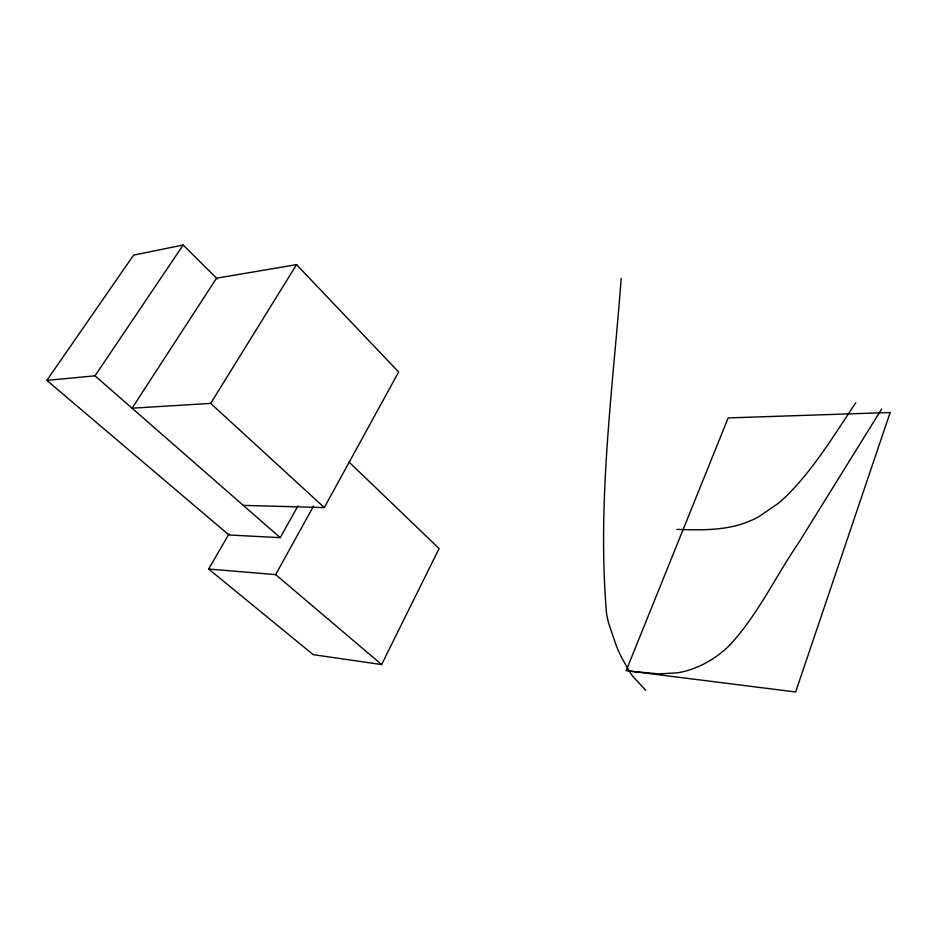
<?xml version="1.0" encoding="UTF-8"?>
<svg xmlns="http://www.w3.org/2000/svg" width="937" height="937" viewBox="0 0 937 937"><rect width="100%" height="100%" fill="white"/><g stroke="black" fill="none" stroke-linecap="round" stroke-linejoin="round"><path stroke-width="1.41" d="M621.208 278.324C612.763 389.616 597.01 501.916 606.567 613.583A83.592 49.813 -87.6 0 0 608.663 623.328L616.277 645.71A180.618 103.574 -89.2 0 0 621.805 657.938L630.214 672.731A97.319 57.192 -87.5 0 0 633.189 676.807L645.734 690.323M229.038 533.891L208.646 569.04L313.239 654.67L381.628 664.556L439.09 548.543L349.103 462.105M324.296 507.561L398.647 372.012L296.537 264.644L216.552 278.184L132.07 408.204L210.684 403.39L324.296 507.561L243.304 505.394M208.646 569.04L275.654 574.604L313.637 505.933M217.314 278.945L183.172 245.014L133.616 255.122L46.85 380.387L228.968 534.98L280.222 537.662L298.036 505.816M210.684 403.39L296.537 264.644M881.647 409.012L798.617 542.851C775.496 576.583 757.881 614.707 729.9 644.937M855.797 402.746C834.445 434.616 814.382 467.985 787.185 495.333A108.036 72.02 -36 0 1 777.605 503.86L758.841 516.674A71.54 48.724 -35.6 0 1 749.389 521.23C726.491 530.834 701.134 530.201 676.807 529.382M46.85 380.387L95.012 375.831L183.172 245.014M630.355 671.197L659.109 673.89L677.556 672.813A78.333 57.298 -41.2 0 0 729.923 644.949M275.654 574.604L381.628 664.556M95.012 375.831L280.222 537.662M890.15 412.503L795.642 691.986L626.174 670.669L728.178 417.925L890.15 412.503"/></g></svg>
